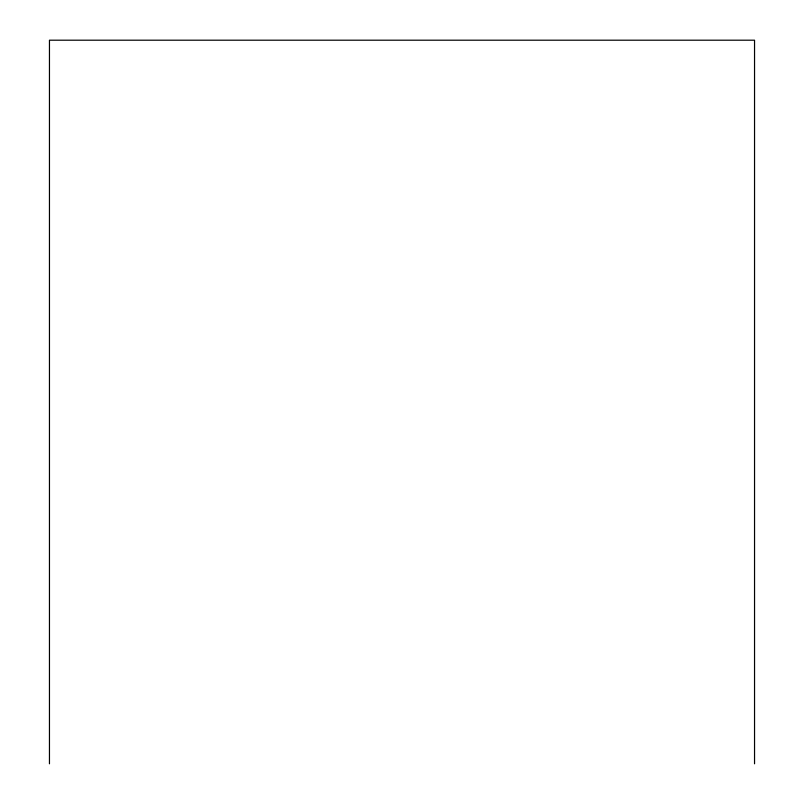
<?xml version="1.0" encoding="UTF-8"?>
<svg xmlns="http://www.w3.org/2000/svg" width="804" height="804" viewBox="0 0 804 804"><rect width="100%" height="100%" fill="white"/><g stroke="black" fill="none" stroke-linecap="round" stroke-linejoin="round"><path stroke-width="1.21" d="M754.544 763.8L754.544 40.2L49.456 40.2L49.456 763.8"/></g></svg>
